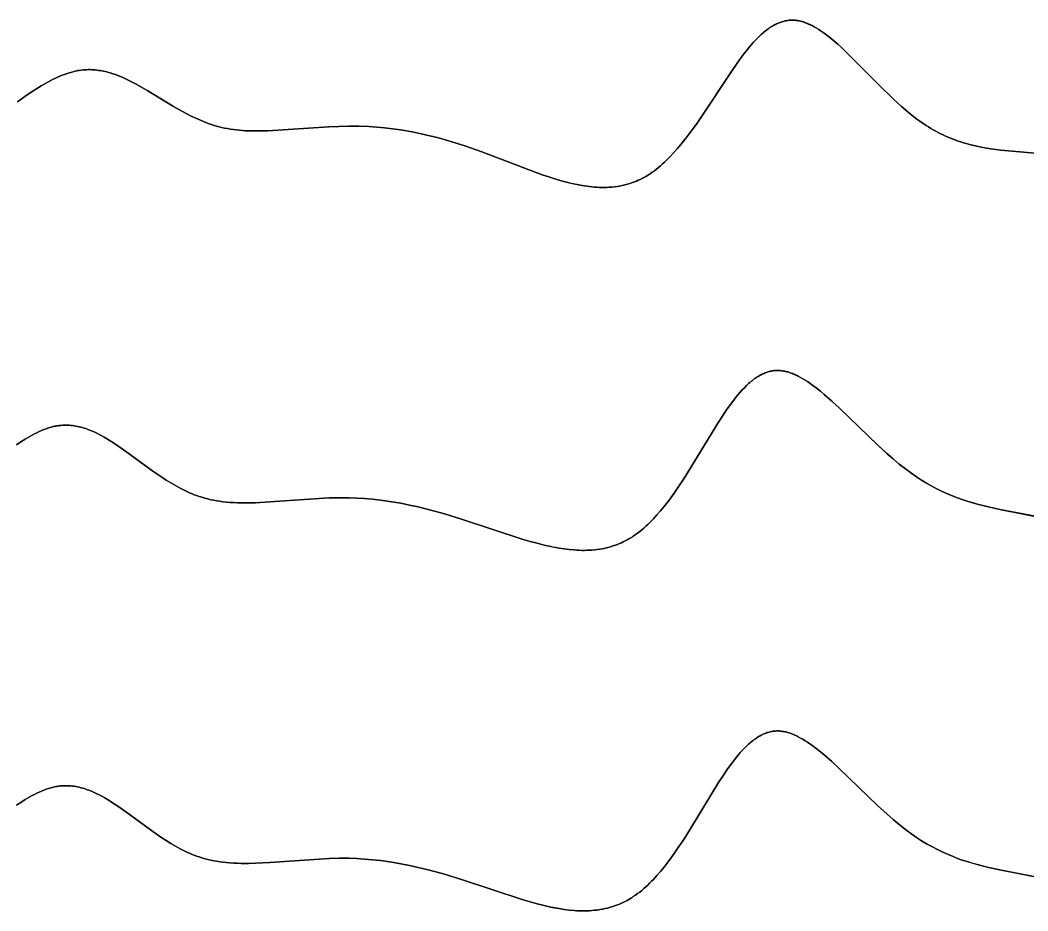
# Model space of a CAD drawing. Header units: feet. Extents: x 0 to 1.5, y 93.18 to 96.08.
# Drawn here: x 0.9375 to 1.125, y 94.583 to 94.7488 of the extents above; entities that cross this region are included whole.
import ezdxf

# ---------------------------------------------------------------- set-up
doc = ezdxf.new("R2010")
doc.units = ezdxf.units.FT
doc.header["$MEASUREMENT"] = 0
doc.layers.add('Default', color=7, linetype='Continuous', true_color=0x000000)

msp = doc.modelspace()

# ---------------------------------------------------------------- linework, layer by layer
at = {"layer": 'Default'}
for points in [[(0.937, 94.73356), (0.93837, 94.73455), (0.93975, 94.73549), (0.94055, 94.73601), (0.94138, 94.73652), (0.94223, 94.73701), (0.94309, 94.73749), (0.94353, 94.73771), (0.94398, 94.73793), (0.94442, 94.73814), (0.94487, 94.73833), (0.94532, 94.73852), (0.94577, 94.73869), (0.94623, 94.73885), (0.94668, 94.739), (0.94712, 94.73912), (0.94756, 94.73924), (0.94779, 94.73929), (0.94801, 94.73933), (0.94824, 94.73938), (0.94846, 94.73941), (0.94886, 94.73947), (0.94927, 94.73951), (0.94959, 94.73954), (0.9499, 94.73955), (0.95022, 94.73956), (0.95053, 94.73956), (0.95085, 94.73955), (0.95116, 94.73953), (0.95147, 94.7395), (0.95178, 94.73947), (0.95209, 94.73943), (0.9524, 94.73938), (0.95271, 94.73933), (0.95302, 94.73927), (0.95332, 94.7392), (0.95363, 94.73913), (0.95394, 94.73905), (0.95424, 94.73896), (0.95472, 94.73881), (0.95521, 94.73864), (0.95568, 94.73847), (0.95615, 94.73828), (0.95662, 94.73808), (0.95709, 94.73787), (0.958, 94.73743), (0.95881, 94.73701), (0.95963, 94.73656), (0.96126, 94.73561), (0.96605, 94.73271), (0.96768, 94.73178), (0.9685, 94.73134), (0.96933, 94.73091), (0.97017, 94.73051), (0.97103, 94.73013), (0.97176, 94.72983), (0.9725, 94.72955), (0.97325, 94.72929), (0.97363, 94.72917), (0.97401, 94.72906), (0.9745, 94.72892), (0.97499, 94.7288), (0.97554, 94.72868), (0.9761, 94.72858), (0.97665, 94.72848), (0.97721, 94.7284), (0.97777, 94.72834), (0.97833, 94.72828), (0.97889, 94.72824), (0.97945, 94.7282), (0.98015, 94.72817), (0.98085, 94.72816), (0.98225, 94.72815), (0.98356, 94.72819), (0.99494, 94.7289), (0.9968, 94.72898), (0.99866, 94.72902), (1.00051, 94.72902), (1.00237, 94.72896), (1.00384, 94.72887), (1.0053, 94.72874), (1.00679, 94.72856), (1.00826, 94.72835), (1.01043, 94.72798), (1.01209, 94.72764), (1.01374, 94.72726), (1.01537, 94.72685), (1.017, 94.72639), (1.01862, 94.7259), (1.02021, 94.72538), (1.02338, 94.72425), (1.03462, 94.72001), (1.03589, 94.71959), (1.03716, 94.71919), (1.03842, 94.71882), (1.03968, 94.71849), (1.04024, 94.71836), (1.04114, 94.71817), (1.04205, 94.718), (1.04297, 94.71786), (1.04343, 94.7178), (1.04389, 94.71775), (1.04435, 94.71771), (1.04481, 94.71767), (1.04528, 94.71765), (1.04574, 94.71764), (1.0462, 94.71764), (1.04666, 94.71765), (1.04712, 94.71767), (1.04759, 94.7177), (1.04808, 94.71775), (1.04857, 94.71782), (1.04905, 94.7179), (1.04954, 94.71799), (1.05002, 94.7181), (1.05049, 94.71823), (1.05096, 94.71837), (1.05143, 94.71853), (1.0518, 94.71867), (1.05216, 94.71881), (1.05251, 94.71897), (1.05287, 94.71913), (1.05321, 94.71931), (1.05356, 94.71949), (1.05389, 94.71968), (1.05423, 94.71988), (1.05447, 94.72003), (1.05472, 94.72019), (1.05512, 94.72047), (1.05551, 94.72075), (1.0559, 94.72105), (1.05629, 94.72136), (1.05667, 94.72168), (1.05704, 94.72201), (1.0574, 94.72235), (1.05776, 94.72269), (1.05847, 94.7234), (1.05915, 94.72412), (1.0598, 94.72486), (1.06042, 94.7256), (1.06142, 94.72684), (1.06238, 94.72811), (1.06332, 94.72941), (1.06423, 94.73071), (1.06983, 94.73921), (1.0709, 94.74077), (1.07197, 94.74225), (1.07258, 94.74303), (1.07322, 94.74382), (1.07356, 94.74422), (1.07391, 94.74461), (1.07427, 94.74499), (1.07463, 94.74537), (1.07501, 94.74574), (1.07539, 94.7461), (1.07579, 94.74645), (1.07619, 94.74677), (1.07639, 94.74693), (1.0766, 94.74709), (1.07681, 94.74723), (1.07702, 94.74738), (1.07723, 94.74751), (1.07744, 94.74764), (1.07766, 94.74777), (1.07787, 94.74789), (1.07805, 94.74798), (1.07822, 94.74807), (1.0784, 94.74815), (1.07857, 94.74822), (1.07875, 94.7483), (1.07893, 94.74837), (1.07911, 94.74843), (1.0793, 94.74849), (1.07948, 94.74854), (1.07967, 94.74859), (1.07985, 94.74864), (1.08004, 94.74867), (1.08023, 94.74871), (1.08043, 94.74873), (1.08062, 94.74875), (1.08081, 94.74877), (1.08097, 94.74877), (1.08112, 94.74878), (1.0813, 94.74878), (1.08144, 94.74877), (1.08159, 94.74876), (1.08174, 94.74875), (1.08189, 94.74874), (1.08204, 94.74872), (1.08219, 94.7487), (1.08233, 94.74867), (1.08248, 94.74864), (1.08268, 94.7486), (1.08287, 94.74855), (1.08306, 94.7485), (1.08325, 94.74844), (1.08344, 94.74837), (1.08363, 94.7483), (1.08382, 94.74823), (1.084, 94.74816), (1.08421, 94.74806), (1.08442, 94.74797), (1.08463, 94.74787), (1.08484, 94.74776), (1.08526, 94.74753), (1.08568, 94.74728), (1.0861, 94.74702), (1.08652, 94.74674), (1.08693, 94.74646), (1.08734, 94.74616), (1.08813, 94.74554), (1.0889, 94.74491), (1.08963, 94.74428), (1.09031, 94.74366), (1.0917, 94.74235), (1.09715, 94.73688), (1.10006, 94.73402), (1.10152, 94.73268), (1.10271, 94.73166), (1.10381, 94.73079), (1.10437, 94.73037), (1.10493, 94.72996), (1.10551, 94.72956), (1.10608, 94.72917), (1.10652, 94.7289), (1.10697, 94.72863), (1.10741, 94.72837), (1.10786, 94.72812), (1.10831, 94.72788), (1.10876, 94.72764), (1.10922, 94.72742), (1.10968, 94.72721), (1.11015, 94.727), (1.11062, 94.7268), (1.11109, 94.72662), (1.11157, 94.72644), (1.11205, 94.72626), (1.11254, 94.7261), (1.11304, 94.72595), (1.11354, 94.7258), (1.11438, 94.72557), (1.11523, 94.72537), (1.11608, 94.72519), (1.1173, 94.72496), (1.11814, 94.72483), (1.11995, 94.7246), (1.12628, 94.724)], [(1.12628, 94.724), (1.11995, 94.7246), (1.11814, 94.72483), (1.11693, 94.72503), (1.11608, 94.72519), (1.11523, 94.72537), (1.11438, 94.72557), (1.11354, 94.7258), (1.11304, 94.72595), (1.11254, 94.7261), (1.11205, 94.72626), (1.11157, 94.72644), (1.11109, 94.72662), (1.11062, 94.7268), (1.11015, 94.727), (1.10968, 94.72721), (1.10922, 94.72742), (1.10876, 94.72764), (1.10831, 94.72788), (1.10786, 94.72812), (1.10741, 94.72837), (1.10697, 94.72863), (1.10652, 94.7289), (1.10608, 94.72917), (1.10551, 94.72956), (1.10493, 94.72996), (1.10437, 94.73037), (1.10381, 94.73079), (1.10271, 94.73166), (1.10152, 94.73268), (1.10006, 94.73402), (1.09715, 94.73688), (1.0917, 94.74235), (1.09031, 94.74366), (1.08963, 94.74428), (1.0889, 94.74491), (1.08813, 94.74554), (1.08734, 94.74616), (1.08693, 94.74646), (1.08652, 94.74674), (1.0861, 94.74702), (1.08568, 94.74728), (1.08526, 94.74753), (1.08484, 94.74776), (1.08463, 94.74787), (1.08442, 94.74797), (1.08421, 94.74806), (1.084, 94.74816), (1.08382, 94.74823), (1.08363, 94.7483), (1.08344, 94.74837), (1.08325, 94.74844), (1.08306, 94.7485), (1.08287, 94.74855), (1.08268, 94.7486), (1.08248, 94.74864), (1.08233, 94.74867), (1.08219, 94.7487), (1.08204, 94.74872), (1.08189, 94.74874), (1.08174, 94.74875), (1.08159, 94.74876), (1.08144, 94.74877), (1.0813, 94.74878), (1.08112, 94.74878), (1.08097, 94.74877), (1.08081, 94.74877), (1.08062, 94.74875), (1.08043, 94.74873), (1.08023, 94.74871), (1.08004, 94.74867), (1.07985, 94.74864), (1.07967, 94.74859), (1.07948, 94.74854), (1.0793, 94.74849), (1.07911, 94.74843), (1.07893, 94.74837), (1.07875, 94.7483), (1.07857, 94.74822), (1.0784, 94.74815), (1.07822, 94.74807), (1.07805, 94.74798), (1.07787, 94.74789), (1.07766, 94.74777), (1.07744, 94.74764), (1.07723, 94.74751), (1.07702, 94.74738), (1.07681, 94.74723), (1.0766, 94.74709), (1.07639, 94.74693), (1.07619, 94.74677), (1.07579, 94.74645), (1.07539, 94.7461), (1.07501, 94.74574), (1.07463, 94.74537), (1.07427, 94.74499), (1.07391, 94.74461), (1.07356, 94.74422), (1.07322, 94.74382), (1.07258, 94.74303), (1.07197, 94.74225), (1.0709, 94.74077), (1.06983, 94.73921), (1.06423, 94.73071), (1.06332, 94.72941), (1.06238, 94.72811), (1.06142, 94.72684), (1.06042, 94.7256), (1.0598, 94.72486), (1.05915, 94.72412), (1.05847, 94.7234), (1.05776, 94.72269), (1.0574, 94.72235), (1.05704, 94.72201), (1.05667, 94.72168), (1.05629, 94.72136), (1.0559, 94.72105), (1.05551, 94.72075), (1.05512, 94.72047), (1.05472, 94.72019), (1.05447, 94.72003), (1.05423, 94.71988), (1.05389, 94.71968), (1.05356, 94.71949), (1.05321, 94.71931), (1.05287, 94.71913), (1.05251, 94.71897), (1.05216, 94.71881), (1.0518, 94.71867), (1.05143, 94.71853), (1.05096, 94.71837), (1.05049, 94.71823), (1.05002, 94.7181), (1.04954, 94.71799), (1.04905, 94.7179), (1.04857, 94.71782), (1.04808, 94.71775), (1.04759, 94.7177), (1.04712, 94.71767), (1.04666, 94.71765), (1.0462, 94.71764), (1.04574, 94.71764), (1.04528, 94.71765), (1.04481, 94.71767), (1.04435, 94.71771), (1.04389, 94.71775), (1.04343, 94.7178), (1.04297, 94.71786), (1.04205, 94.718), (1.04114, 94.71817), (1.04006, 94.7184), (1.03968, 94.71849), (1.03842, 94.71882), (1.03716, 94.71919), (1.03589, 94.71959), (1.03462, 94.72001), (1.02338, 94.72425), (1.02021, 94.72538), (1.01862, 94.7259), (1.017, 94.72639), (1.01537, 94.72685), (1.01374, 94.72726), (1.01209, 94.72764), (1.01043, 94.72798), (1.00826, 94.72835), (1.00679, 94.72856), (1.0053, 94.72874), (1.00384, 94.72887), (1.00237, 94.72896), (1.00051, 94.72902), (0.99866, 94.72902), (0.9968, 94.72898), (0.99494, 94.7289), (0.98356, 94.72819), (0.98225, 94.72815), (0.98085, 94.72816), (0.98015, 94.72817), (0.97945, 94.7282), (0.97889, 94.72824), (0.97833, 94.72828), (0.97777, 94.72834), (0.97721, 94.7284), (0.97665, 94.72848), (0.9761, 94.72858), (0.97554, 94.72868), (0.97499, 94.7288), (0.9745, 94.72892), (0.97401, 94.72906), (0.97363, 94.72917), (0.97325, 94.72929), (0.9725, 94.72955), (0.97176, 94.72983), (0.97103, 94.73013), (0.97017, 94.73051), (0.96933, 94.73091), (0.9685, 94.73134), (0.96768, 94.73178), (0.96605, 94.73271), (0.96126, 94.73561), (0.95963, 94.73656), (0.95881, 94.73701), (0.958, 94.73743), (0.95709, 94.73787), (0.95662, 94.73808), (0.95615, 94.73828), (0.95568, 94.73847), (0.95521, 94.73864), (0.95472, 94.73881), (0.95424, 94.73896), (0.95394, 94.73905), (0.95363, 94.73913), (0.95332, 94.7392), (0.95302, 94.73927), (0.95271, 94.73933), (0.9524, 94.73938), (0.95209, 94.73943), (0.95178, 94.73947), (0.95147, 94.7395), (0.95116, 94.73953), (0.95085, 94.73955), (0.95053, 94.73956), (0.95022, 94.73956), (0.9499, 94.73955), (0.94959, 94.73954), (0.94927, 94.73951), (0.94886, 94.73947), (0.94846, 94.73941), (0.94824, 94.73938), (0.94801, 94.73933), (0.94779, 94.73929), (0.94756, 94.73924), (0.94712, 94.73912), (0.94668, 94.739), (0.94623, 94.73885), (0.94577, 94.73869), (0.94532, 94.73852), (0.94487, 94.73833), (0.94442, 94.73814), (0.94398, 94.73793), (0.94353, 94.73771), (0.94309, 94.73749), (0.94223, 94.73701), (0.94138, 94.73652), (0.94055, 94.73601), (0.93975, 94.73549), (0.93837, 94.73455), (0.937, 94.73356)], [(0.93681, 94.66973), (0.93761, 94.67027), (0.93843, 94.67079), (0.93885, 94.67105), (0.93928, 94.67129), (0.93971, 94.67153), (0.94014, 94.67176), (0.94058, 94.67198), (0.94102, 94.67219), (0.94147, 94.67238), (0.94191, 94.67257), (0.94236, 94.67273), (0.9428, 94.67288), (0.94302, 94.67294), (0.94324, 94.67301), (0.94345, 94.67306), (0.94367, 94.67312), (0.94389, 94.67317), (0.94411, 94.67321), (0.94434, 94.67325), (0.94456, 94.67328), (0.94476, 94.67331), (0.94495, 94.67333), (0.94515, 94.67335), (0.94535, 94.67336), (0.94567, 94.67338), (0.94598, 94.67338), (0.9463, 94.67338), (0.94661, 94.67336), (0.94693, 94.67334), (0.94724, 94.67331), (0.94755, 94.67326), (0.94787, 94.67321), (0.94818, 94.67315), (0.94848, 94.67308), (0.94879, 94.67301), (0.94909, 94.67293), (0.94939, 94.67284), (0.94969, 94.67274), (0.94999, 94.67264), (0.95029, 94.67253), (0.95078, 94.67233), (0.95126, 94.67212), (0.95174, 94.67189), (0.95222, 94.67166), (0.95268, 94.67141), (0.95315, 94.67115), (0.95405, 94.67061), (0.95487, 94.67009), (0.9557, 94.66954), (0.95736, 94.66837), (0.96219, 94.66484), (0.96384, 94.66371), (0.96468, 94.66316), (0.96553, 94.66263), (0.96639, 94.66213), (0.96726, 94.66165), (0.968, 94.66127), (0.96875, 94.66092), (0.96913, 94.66075), (0.96952, 94.66059), (0.9699, 94.66043), (0.97029, 94.66028), (0.97079, 94.66011), (0.97129, 94.65995), (0.97184, 94.65979), (0.9724, 94.65964), (0.97296, 94.65951), (0.97353, 94.6594), (0.9741, 94.6593), (0.97467, 94.65921), (0.97524, 94.65914), (0.97581, 94.65907), (0.97652, 94.65901), (0.97723, 94.65897), (0.97793, 94.65894), (0.97864, 94.65892), (0.97996, 94.65892), (0.98129, 94.65895), (0.98394, 94.65908), (0.995, 94.65983), (0.99685, 94.65987), (0.99869, 94.65986), (1.00014, 94.65981), (1.00159, 94.65972), (1.00306, 94.65959), (1.00452, 94.65943), (1.00667, 94.65913), (1.00831, 94.65884), (1.00995, 94.65852), (1.01158, 94.65817), (1.0132, 94.65777), (1.01482, 94.65734), (1.01643, 94.65688), (1.01964, 94.65589), (1.03109, 94.65212), (1.03239, 94.65174), (1.03369, 94.65139), (1.03498, 94.65106), (1.03627, 94.65078), (1.03685, 94.65066), (1.03777, 94.65049), (1.03871, 94.65035), (1.03965, 94.65023), (1.04059, 94.65015), (1.04106, 94.65012), (1.04154, 94.6501), (1.04201, 94.65008), (1.04248, 94.65008), (1.04296, 94.65009), (1.04343, 94.65011), (1.0439, 94.65014), (1.04437, 94.65018), (1.04487, 94.65024), (1.04537, 94.65031), (1.04586, 94.65039), (1.04635, 94.65049), (1.04684, 94.65061), (1.04733, 94.65074), (1.04781, 94.65089), (1.04828, 94.65105), (1.04865, 94.65119), (1.04901, 94.65134), (1.04937, 94.65149), (1.04973, 94.65166), (1.05008, 94.65183), (1.05042, 94.65202), (1.05076, 94.65221), (1.0511, 94.65241), (1.05135, 94.65256), (1.05159, 94.65272), (1.05199, 94.653), (1.05239, 94.65329), (1.05278, 94.65359), (1.05316, 94.6539), (1.05354, 94.65422), (1.05391, 94.65455), (1.05427, 94.65489), (1.05463, 94.65523), (1.05498, 94.65558), (1.05532, 94.65594), (1.05599, 94.65667), (1.05664, 94.65742), (1.05725, 94.65817), (1.05823, 94.65943), (1.05918, 94.66073), (1.06009, 94.66205), (1.06097, 94.66338), (1.06356, 94.66755), (1.06745, 94.67396), (1.06849, 94.67555), (1.06908, 94.67642), (1.06971, 94.67731), (1.07039, 94.67821), (1.07075, 94.67866), (1.07111, 94.6791), (1.07148, 94.67953), (1.07186, 94.67995), (1.07225, 94.68036), (1.07265, 94.68075), (1.07305, 94.68113), (1.07326, 94.68131), (1.07347, 94.68149), (1.07368, 94.68166), (1.07389, 94.68182), (1.0741, 94.68198), (1.07431, 94.68213), (1.07448, 94.68225), (1.07465, 94.68236), (1.07482, 94.68247), (1.075, 94.68257), (1.07518, 94.68267), (1.07536, 94.68277), (1.07554, 94.68286), (1.07572, 94.68295), (1.07591, 94.68303), (1.0761, 94.68311), (1.07629, 94.68318), (1.07648, 94.68325), (1.07668, 94.68331), (1.07687, 94.68336), (1.07707, 94.68341), (1.07728, 94.68346), (1.07743, 94.68348), (1.07759, 94.68351), (1.07776, 94.68353), (1.07791, 94.68355), (1.07806, 94.68356), (1.07821, 94.68356), (1.07836, 94.68357), (1.07851, 94.68357), (1.07866, 94.68356), (1.07882, 94.68356), (1.07897, 94.68354), (1.07917, 94.68352), (1.07937, 94.6835), (1.07956, 94.68346), (1.07976, 94.68342), (1.07995, 94.68338), (1.08015, 94.68333), (1.08034, 94.68328), (1.08053, 94.68322), (1.08075, 94.68315), (1.08097, 94.68307), (1.08119, 94.68299), (1.08141, 94.6829), (1.08162, 94.6828), (1.08184, 94.6827), (1.08206, 94.6826), (1.08228, 94.68249), (1.08272, 94.68226), (1.08315, 94.68201), (1.08358, 94.68175), (1.084, 94.68148), (1.08442, 94.68119), (1.08483, 94.6809), (1.08563, 94.68031), (1.08639, 94.67971), (1.0871, 94.67912), (1.08854, 94.67787), (1.08998, 94.67654), (1.09716, 94.66958), (1.09882, 94.66807), (1.09992, 94.6671), (1.10106, 94.66615), (1.10222, 94.66524), (1.1034, 94.66437), (1.10431, 94.66374), (1.10523, 94.66315), (1.10616, 94.66258), (1.10711, 94.66205), (1.10808, 94.66154), (1.10906, 94.66106), (1.11006, 94.66061), (1.11108, 94.66019), (1.11194, 94.65986), (1.11281, 94.65955), (1.11369, 94.65926), (1.11496, 94.65887), (1.11581, 94.65864), (1.11768, 94.65817), (1.11981, 94.6577), (1.128, 94.65608)], [(1.12638, 94.65642), (1.11981, 94.6577), (1.11768, 94.65817), (1.11581, 94.65864), (1.11458, 94.65898), (1.11369, 94.65926), (1.11281, 94.65955), (1.11194, 94.65986), (1.11108, 94.66019), (1.11006, 94.66061), (1.10906, 94.66106), (1.10808, 94.66154), (1.10711, 94.66205), (1.10616, 94.66258), (1.10523, 94.66315), (1.10431, 94.66374), (1.1034, 94.66437), (1.10222, 94.66524), (1.10106, 94.66615), (1.09992, 94.6671), (1.09868, 94.66819), (1.09702, 94.66972), (1.08998, 94.67654), (1.08854, 94.67787), (1.0871, 94.67912), (1.08639, 94.67971), (1.08563, 94.68031), (1.08483, 94.6809), (1.08442, 94.68119), (1.084, 94.68148), (1.08358, 94.68175), (1.08315, 94.68201), (1.08272, 94.68226), (1.08228, 94.68249), (1.08206, 94.6826), (1.08184, 94.6827), (1.08162, 94.6828), (1.08141, 94.6829), (1.08119, 94.68299), (1.08097, 94.68307), (1.08075, 94.68315), (1.08053, 94.68322), (1.08034, 94.68328), (1.08015, 94.68333), (1.07995, 94.68338), (1.07976, 94.68342), (1.07956, 94.68346), (1.07937, 94.6835), (1.07917, 94.68352), (1.07897, 94.68354), (1.07882, 94.68356), (1.07866, 94.68356), (1.07851, 94.68357), (1.07836, 94.68357), (1.07821, 94.68356), (1.07806, 94.68356), (1.07791, 94.68355), (1.07776, 94.68353), (1.07759, 94.68351), (1.07743, 94.68348), (1.07728, 94.68346), (1.07707, 94.68341), (1.07687, 94.68336), (1.07668, 94.68331), (1.07648, 94.68325), (1.07629, 94.68318), (1.0761, 94.68311), (1.07591, 94.68303), (1.07572, 94.68295), (1.07554, 94.68286), (1.07536, 94.68277), (1.07518, 94.68267), (1.075, 94.68257), (1.07482, 94.68247), (1.07465, 94.68236), (1.07448, 94.68225), (1.07431, 94.68213), (1.0741, 94.68198), (1.07389, 94.68182), (1.07368, 94.68166), (1.07347, 94.68149), (1.07326, 94.68131), (1.07305, 94.68113), (1.07265, 94.68075), (1.07225, 94.68036), (1.07186, 94.67995), (1.07148, 94.67953), (1.07111, 94.6791), (1.07075, 94.67866), (1.07039, 94.67821), (1.06971, 94.67731), (1.06908, 94.67642), (1.06849, 94.67555), (1.06745, 94.67396), (1.06356, 94.66755), (1.06097, 94.66338), (1.06009, 94.66205), (1.05918, 94.66073), (1.05823, 94.65943), (1.05725, 94.65817), (1.05664, 94.65742), (1.05599, 94.65667), (1.05532, 94.65594), (1.05498, 94.65558), (1.05463, 94.65523), (1.05427, 94.65489), (1.05391, 94.65455), (1.05354, 94.65422), (1.05316, 94.6539), (1.05278, 94.65359), (1.05239, 94.65329), (1.05199, 94.653), (1.05159, 94.65272), (1.05135, 94.65256), (1.0511, 94.65241), (1.05076, 94.65221), (1.05042, 94.65202), (1.05008, 94.65183), (1.04973, 94.65166), (1.04937, 94.65149), (1.04901, 94.65134), (1.04865, 94.65119), (1.04828, 94.65105), (1.04781, 94.65089), (1.04733, 94.65074), (1.04684, 94.65061), (1.04635, 94.65049), (1.04586, 94.65039), (1.04537, 94.65031), (1.04487, 94.65024), (1.04437, 94.65018), (1.0439, 94.65014), (1.04343, 94.65011), (1.04296, 94.65009), (1.04248, 94.65008), (1.04201, 94.65008), (1.04154, 94.6501), (1.04106, 94.65012), (1.04059, 94.65015), (1.03965, 94.65023), (1.03871, 94.65035), (1.03777, 94.65049), (1.03666, 94.6507), (1.03627, 94.65078), (1.03498, 94.65106), (1.03369, 94.65139), (1.03239, 94.65174), (1.03109, 94.65212), (1.01964, 94.65589), (1.01643, 94.65688), (1.01482, 94.65734), (1.0132, 94.65777), (1.01158, 94.65817), (1.00995, 94.65852), (1.00831, 94.65884), (1.00667, 94.65913), (1.00452, 94.65943), (1.00306, 94.65959), (1.00159, 94.65972), (1.00014, 94.65981), (0.99869, 94.65986), (0.99685, 94.65987), (0.995, 94.65983), (0.98394, 94.65908), (0.98129, 94.65895), (0.97996, 94.65892), (0.97864, 94.65892), (0.97793, 94.65894), (0.97723, 94.65897), (0.97652, 94.65901), (0.97581, 94.65907), (0.97524, 94.65914), (0.97467, 94.65921), (0.9741, 94.6593), (0.97353, 94.6594), (0.97296, 94.65951), (0.9724, 94.65964), (0.97184, 94.65979), (0.97129, 94.65995), (0.97079, 94.66011), (0.97029, 94.66028), (0.9699, 94.66043), (0.96952, 94.66059), (0.96913, 94.66075), (0.96875, 94.66092), (0.968, 94.66127), (0.96726, 94.66165), (0.96639, 94.66213), (0.96553, 94.66263), (0.96468, 94.66316), (0.96384, 94.66371), (0.96219, 94.66484), (0.95736, 94.66837), (0.9557, 94.66954), (0.95487, 94.67009), (0.95405, 94.67061), (0.95315, 94.67115), (0.95268, 94.67141), (0.95222, 94.67166), (0.95174, 94.67189), (0.95126, 94.67212), (0.95078, 94.67233), (0.95029, 94.67253), (0.94999, 94.67264), (0.94969, 94.67274), (0.94939, 94.67284), (0.94909, 94.67293), (0.94879, 94.67301), (0.94848, 94.67308), (0.94818, 94.67315), (0.94787, 94.67321), (0.94755, 94.67326), (0.94724, 94.67331), (0.94693, 94.67334), (0.94661, 94.67336), (0.9463, 94.67338), (0.94598, 94.67338), (0.94567, 94.67338), (0.94535, 94.67336), (0.94515, 94.67335), (0.94495, 94.67333), (0.94476, 94.67331), (0.94456, 94.67328), (0.94434, 94.67325), (0.94411, 94.67321), (0.94389, 94.67317), (0.94367, 94.67312), (0.94345, 94.67306), (0.94324, 94.67301), (0.94302, 94.67294), (0.9428, 94.67288), (0.94236, 94.67273), (0.94191, 94.67257), (0.94147, 94.67238), (0.94102, 94.67219), (0.94058, 94.67198), (0.94014, 94.67176), (0.93971, 94.67153), (0.93928, 94.67129), (0.93885, 94.67105), (0.93843, 94.67079), (0.93761, 94.67027), (0.93681, 94.66973)], [(0.93681, 94.60262), (0.93761, 94.60315), (0.93843, 94.60368), (0.93885, 94.60393), (0.93928, 94.60418), (0.93971, 94.60442), (0.94014, 94.60465), (0.94058, 94.60487), (0.94102, 94.60508), (0.94147, 94.60527), (0.94191, 94.60545), (0.94236, 94.60562), (0.9428, 94.60577), (0.94302, 94.60583), (0.94324, 94.60589), (0.94345, 94.60595), (0.94367, 94.606), (0.94389, 94.60605), (0.94411, 94.6061), (0.94434, 94.60614), (0.94456, 94.60617), (0.94476, 94.6062), (0.94495, 94.60622), (0.94515, 94.60624), (0.94535, 94.60625), (0.94567, 94.60627), (0.94598, 94.60627), (0.9463, 94.60627), (0.94661, 94.60625), (0.94693, 94.60623), (0.94724, 94.60619), (0.94755, 94.60615), (0.94787, 94.6061), (0.94818, 94.60604), (0.94848, 94.60597), (0.94879, 94.6059), (0.94909, 94.60581), (0.94939, 94.60572), (0.94969, 94.60563), (0.94999, 94.60552), (0.95029, 94.60541), (0.95078, 94.60522), (0.95126, 94.60501), (0.95174, 94.60478), (0.95222, 94.60454), (0.95268, 94.60429), (0.95315, 94.60404), (0.95405, 94.6035), (0.95487, 94.60298), (0.9557, 94.60243), (0.95736, 94.60126), (0.96219, 94.59773), (0.96384, 94.59659), (0.96468, 94.59605), (0.96553, 94.59552), (0.96639, 94.59501), (0.96726, 94.59454), (0.968, 94.59416), (0.96875, 94.5938), (0.96913, 94.59363), (0.96952, 94.59347), (0.9699, 94.59332), (0.97029, 94.59317), (0.97079, 94.593), (0.97129, 94.59284), (0.97184, 94.59267), (0.9724, 94.59253), (0.97296, 94.5924), (0.97353, 94.59229), (0.9741, 94.59219), (0.97467, 94.5921), (0.97524, 94.59202), (0.97581, 94.59196), (0.97652, 94.5919), (0.97723, 94.59186), (0.97793, 94.59183), (0.97864, 94.59181), (0.97996, 94.5918), (0.98129, 94.59184), (0.98394, 94.59197), (0.995, 94.59272), (0.99685, 94.59276), (0.99869, 94.59275), (1.00014, 94.5927), (1.00159, 94.59261), (1.00306, 94.59248), (1.00452, 94.59232), (1.00667, 94.59201), (1.00831, 94.59173), (1.00995, 94.59141), (1.01158, 94.59105), (1.0132, 94.59066), (1.01482, 94.59023), (1.01643, 94.58977), (1.01964, 94.58878), (1.03109, 94.58501), (1.03239, 94.58463), (1.03369, 94.58427), (1.03498, 94.58395), (1.03627, 94.58366), (1.03685, 94.58355), (1.03777, 94.58338), (1.03871, 94.58324), (1.03965, 94.58312), (1.04059, 94.58303), (1.04106, 94.583), (1.04154, 94.58298), (1.04201, 94.58297), (1.04248, 94.58297), (1.04296, 94.58298), (1.04343, 94.583), (1.0439, 94.58303), (1.04437, 94.58307), (1.04487, 94.58312), (1.04537, 94.5832), (1.04586, 94.58328), (1.04635, 94.58338), (1.04684, 94.5835), (1.04733, 94.58363), (1.04781, 94.58378), (1.04828, 94.58394), (1.04865, 94.58408), (1.04901, 94.58422), (1.04937, 94.58438), (1.04973, 94.58455), (1.05008, 94.58472), (1.05042, 94.5849), (1.05076, 94.5851), (1.0511, 94.5853), (1.05135, 94.58545), (1.05159, 94.58561), (1.05199, 94.58589), (1.05239, 94.58617), (1.05278, 94.58647), (1.05316, 94.58678), (1.05354, 94.58711), (1.05391, 94.58744), (1.05427, 94.58777), (1.05463, 94.58812), (1.05498, 94.58847), (1.05532, 94.58883), (1.05599, 94.58956), (1.05664, 94.59031), (1.05725, 94.59106), (1.05823, 94.59232), (1.05918, 94.59362), (1.06009, 94.59494), (1.06097, 94.59627), (1.06356, 94.60044), (1.06745, 94.60685), (1.06849, 94.60844), (1.06908, 94.60931), (1.06971, 94.6102), (1.07039, 94.6111), (1.07075, 94.61154), (1.07111, 94.61198), (1.07148, 94.61242), (1.07186, 94.61284), (1.07225, 94.61325), (1.07265, 94.61364), (1.07305, 94.61402), (1.07326, 94.6142), (1.07347, 94.61437), (1.07368, 94.61454), (1.07389, 94.61471), (1.0741, 94.61487), (1.07431, 94.61502), (1.07448, 94.61514), (1.07465, 94.61525), (1.07482, 94.61536), (1.075, 94.61546), (1.07518, 94.61556), (1.07536, 94.61566), (1.07554, 94.61575), (1.07572, 94.61584), (1.07591, 94.61592), (1.0761, 94.616), (1.07629, 94.61607), (1.07648, 94.61614), (1.07668, 94.6162), (1.07687, 94.61625), (1.07707, 94.6163), (1.07728, 94.61634), (1.07743, 94.61637), (1.07759, 94.6164), (1.07776, 94.61642), (1.07791, 94.61643), (1.07806, 94.61644), (1.07821, 94.61645), (1.07836, 94.61645), (1.07851, 94.61645), (1.07866, 94.61645), (1.07882, 94.61644), (1.07897, 94.61643), (1.07917, 94.61641), (1.07937, 94.61638), (1.07956, 94.61635), (1.07976, 94.61631), (1.07995, 94.61627), (1.08015, 94.61622), (1.08034, 94.61617), (1.08053, 94.61611), (1.08075, 94.61604), (1.08097, 94.61596), (1.08119, 94.61588), (1.08141, 94.61579), (1.08162, 94.61569), (1.08184, 94.61559), (1.08206, 94.61549), (1.08228, 94.61538), (1.08272, 94.61514), (1.08315, 94.6149), (1.08358, 94.61464), (1.084, 94.61436), (1.08442, 94.61408), (1.08483, 94.61379), (1.08563, 94.6132), (1.08639, 94.6126), (1.0871, 94.61201), (1.08854, 94.61075), (1.08998, 94.60942), (1.09716, 94.60247), (1.09882, 94.60095), (1.09992, 94.59999), (1.10106, 94.59904), (1.10222, 94.59813), (1.1034, 94.59726), (1.10431, 94.59663), (1.10523, 94.59603), (1.10616, 94.59547), (1.10711, 94.59493), (1.10808, 94.59443), (1.10906, 94.59395), (1.11006, 94.5935), (1.11108, 94.59308), (1.11194, 94.59274), (1.11281, 94.59243), (1.11369, 94.59214), (1.11496, 94.59176), (1.11581, 94.59152), (1.11768, 94.59106), (1.11981, 94.59059), (1.128, 94.58897)], [(1.12638, 94.58931), (1.11981, 94.59059), (1.11768, 94.59106), (1.11581, 94.59152), (1.11458, 94.59187), (1.11369, 94.59214), (1.11281, 94.59243), (1.11194, 94.59274), (1.11108, 94.59308), (1.11006, 94.5935), (1.10906, 94.59395), (1.10808, 94.59443), (1.10711, 94.59493), (1.10616, 94.59547), (1.10523, 94.59603), (1.10431, 94.59663), (1.1034, 94.59726), (1.10222, 94.59813), (1.10106, 94.59904), (1.09992, 94.59999), (1.09868, 94.60107), (1.09702, 94.60261), (1.08998, 94.60942), (1.08854, 94.61075), (1.0871, 94.61201), (1.08639, 94.6126), (1.08563, 94.6132), (1.08483, 94.61379), (1.08442, 94.61408), (1.084, 94.61436), (1.08358, 94.61464), (1.08315, 94.6149), (1.08272, 94.61514), (1.08228, 94.61538), (1.08206, 94.61549), (1.08184, 94.61559), (1.08162, 94.61569), (1.08141, 94.61579), (1.08119, 94.61588), (1.08097, 94.61596), (1.08075, 94.61604), (1.08053, 94.61611), (1.08034, 94.61617), (1.08015, 94.61622), (1.07995, 94.61627), (1.07976, 94.61631), (1.07956, 94.61635), (1.07937, 94.61638), (1.07917, 94.61641), (1.07897, 94.61643), (1.07882, 94.61644), (1.07866, 94.61645), (1.07851, 94.61645), (1.07836, 94.61645), (1.07821, 94.61645), (1.07806, 94.61644), (1.07791, 94.61643), (1.07776, 94.61642), (1.07759, 94.6164), (1.07743, 94.61637), (1.07728, 94.61634), (1.07707, 94.6163), (1.07687, 94.61625), (1.07668, 94.6162), (1.07648, 94.61614), (1.07629, 94.61607), (1.0761, 94.616), (1.07591, 94.61592), (1.07572, 94.61584), (1.07554, 94.61575), (1.07536, 94.61566), (1.07518, 94.61556), (1.075, 94.61546), (1.07482, 94.61536), (1.07465, 94.61525), (1.07448, 94.61514), (1.07431, 94.61502), (1.0741, 94.61487), (1.07389, 94.61471), (1.07368, 94.61454), (1.07347, 94.61437), (1.07326, 94.6142), (1.07305, 94.61402), (1.07265, 94.61364), (1.07225, 94.61325), (1.07186, 94.61284), (1.07148, 94.61242), (1.07111, 94.61198), (1.07075, 94.61154), (1.07039, 94.6111), (1.06971, 94.6102), (1.06908, 94.60931), (1.06849, 94.60844), (1.06745, 94.60685), (1.06356, 94.60044), (1.06097, 94.59627), (1.06009, 94.59494), (1.05918, 94.59362), (1.05823, 94.59232), (1.05725, 94.59106), (1.05664, 94.59031), (1.05599, 94.58956), (1.05532, 94.58883), (1.05498, 94.58847), (1.05463, 94.58812), (1.05427, 94.58777), (1.05391, 94.58744), (1.05354, 94.58711), (1.05316, 94.58678), (1.05278, 94.58647), (1.05239, 94.58617), (1.05199, 94.58589), (1.05159, 94.58561), (1.05135, 94.58545), (1.0511, 94.5853), (1.05076, 94.5851), (1.05042, 94.5849), (1.05008, 94.58472), (1.04973, 94.58455), (1.04937, 94.58438), (1.04901, 94.58422), (1.04865, 94.58408), (1.04828, 94.58394), (1.04781, 94.58378), (1.04733, 94.58363), (1.04684, 94.5835), (1.04635, 94.58338), (1.04586, 94.58328), (1.04537, 94.5832), (1.04487, 94.58312), (1.04437, 94.58307), (1.0439, 94.58303), (1.04343, 94.583), (1.04296, 94.58298), (1.04248, 94.58297), (1.04201, 94.58297), (1.04154, 94.58298), (1.04106, 94.583), (1.04059, 94.58303), (1.03965, 94.58312), (1.03871, 94.58324), (1.03777, 94.58338), (1.03666, 94.58358), (1.03627, 94.58366), (1.03498, 94.58395), (1.03369, 94.58427), (1.03239, 94.58463), (1.03109, 94.58501), (1.01964, 94.58878), (1.01643, 94.58977), (1.01482, 94.59023), (1.0132, 94.59066), (1.01158, 94.59105), (1.00995, 94.59141), (1.00831, 94.59173), (1.00667, 94.59201), (1.00452, 94.59232), (1.00306, 94.59248), (1.00159, 94.59261), (1.00014, 94.5927), (0.99869, 94.59275), (0.99685, 94.59276), (0.995, 94.59272), (0.98394, 94.59197), (0.98129, 94.59184), (0.97996, 94.5918), (0.97864, 94.59181), (0.97793, 94.59183), (0.97723, 94.59186), (0.97652, 94.5919), (0.97581, 94.59196), (0.97524, 94.59202), (0.97467, 94.5921), (0.9741, 94.59219), (0.97353, 94.59229), (0.97296, 94.5924), (0.9724, 94.59253), (0.97184, 94.59267), (0.97129, 94.59284), (0.97079, 94.593), (0.97029, 94.59317), (0.9699, 94.59332), (0.96952, 94.59347), (0.96913, 94.59363), (0.96875, 94.5938), (0.968, 94.59416), (0.96726, 94.59454), (0.96639, 94.59501), (0.96553, 94.59552), (0.96468, 94.59605), (0.96384, 94.59659), (0.96219, 94.59773), (0.95736, 94.60126), (0.9557, 94.60243), (0.95487, 94.60298), (0.95405, 94.6035), (0.95315, 94.60404), (0.95268, 94.60429), (0.95222, 94.60454), (0.95174, 94.60478), (0.95126, 94.60501), (0.95078, 94.60522), (0.95029, 94.60541), (0.94999, 94.60552), (0.94969, 94.60563), (0.94939, 94.60572), (0.94909, 94.60581), (0.94879, 94.6059), (0.94848, 94.60597), (0.94818, 94.60604), (0.94787, 94.6061), (0.94755, 94.60615), (0.94724, 94.60619), (0.94693, 94.60623), (0.94661, 94.60625), (0.9463, 94.60627), (0.94598, 94.60627), (0.94567, 94.60627), (0.94535, 94.60625), (0.94515, 94.60624), (0.94495, 94.60622), (0.94476, 94.6062), (0.94456, 94.60617), (0.94434, 94.60614), (0.94411, 94.6061), (0.94389, 94.60605), (0.94367, 94.606), (0.94345, 94.60595), (0.94324, 94.60589), (0.94302, 94.60583), (0.9428, 94.60577), (0.94236, 94.60562), (0.94191, 94.60545), (0.94147, 94.60527), (0.94102, 94.60508), (0.94058, 94.60487), (0.94014, 94.60465), (0.93971, 94.60442), (0.93928, 94.60418), (0.93885, 94.60393), (0.93843, 94.60368), (0.93761, 94.60315), (0.93681, 94.60262)]]:
    msp.add_lwpolyline(points, dxfattribs=at)

doc.saveas('drawing.dxf')
